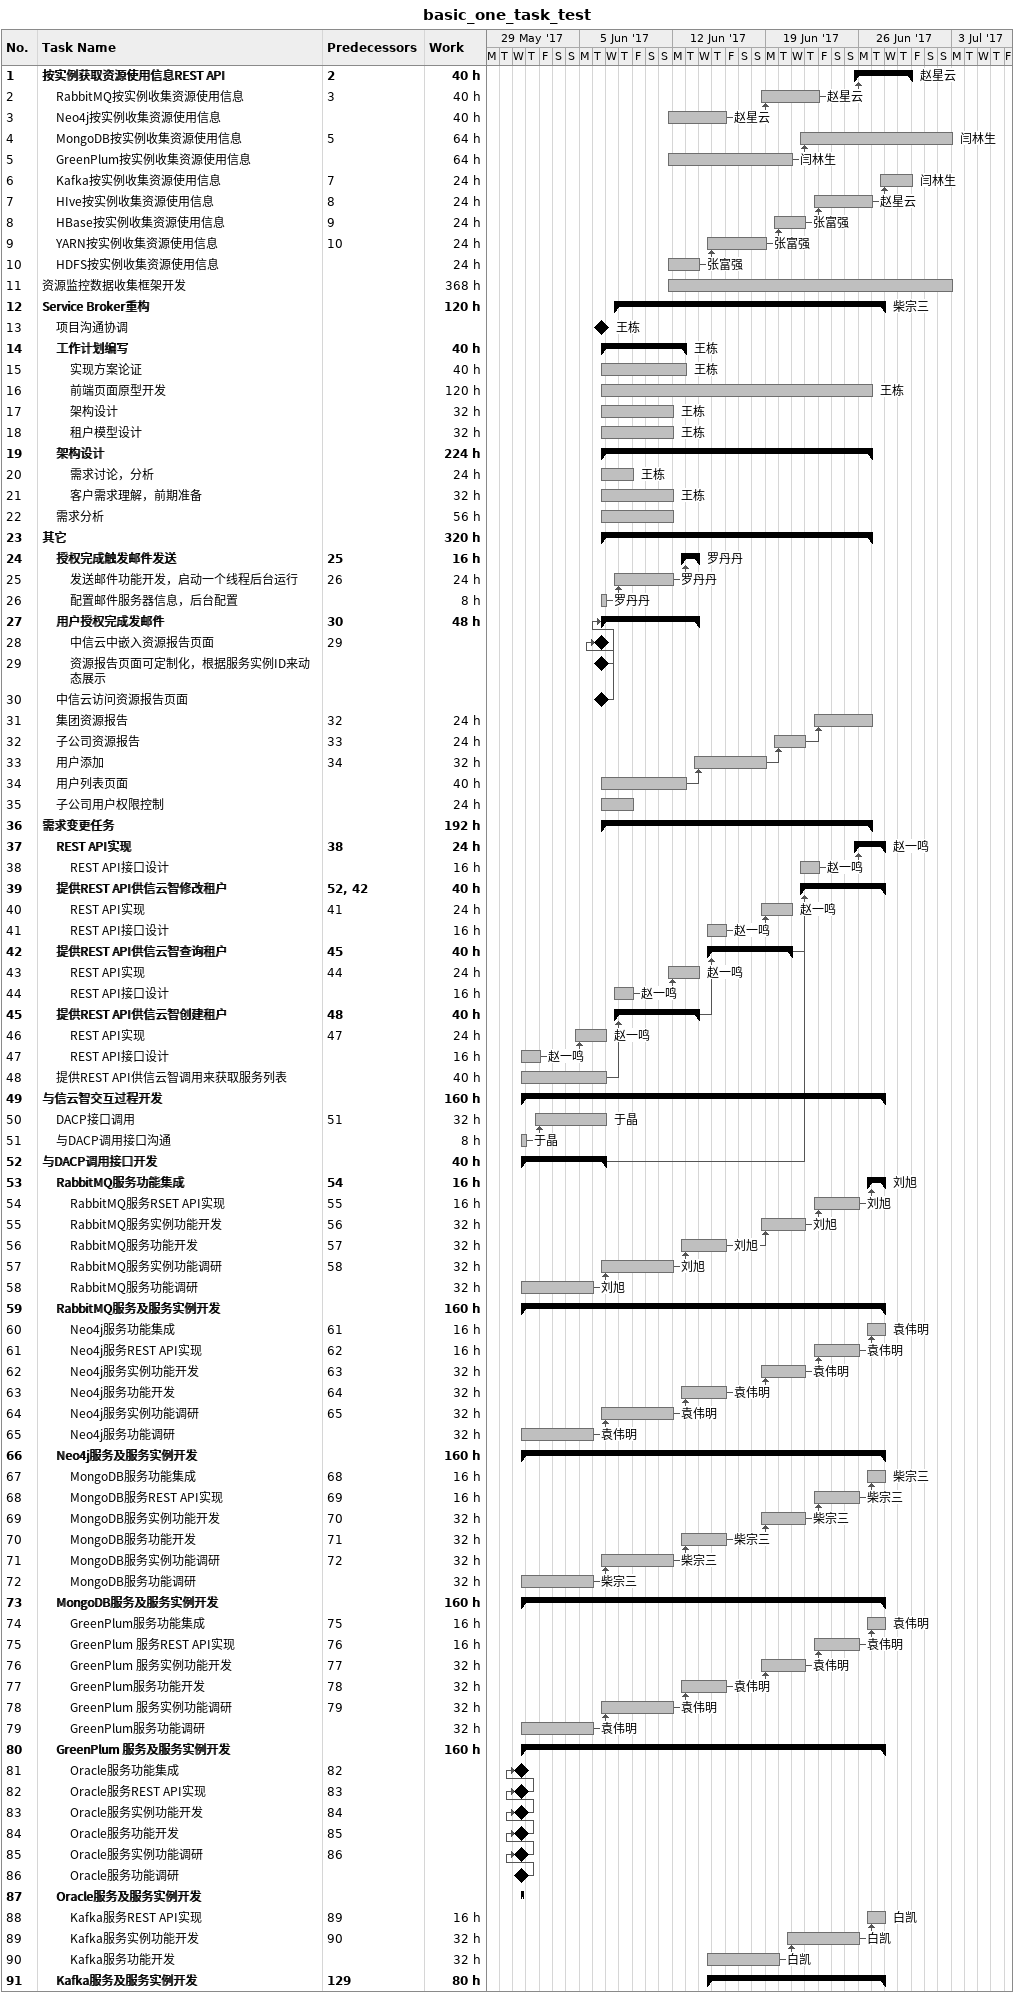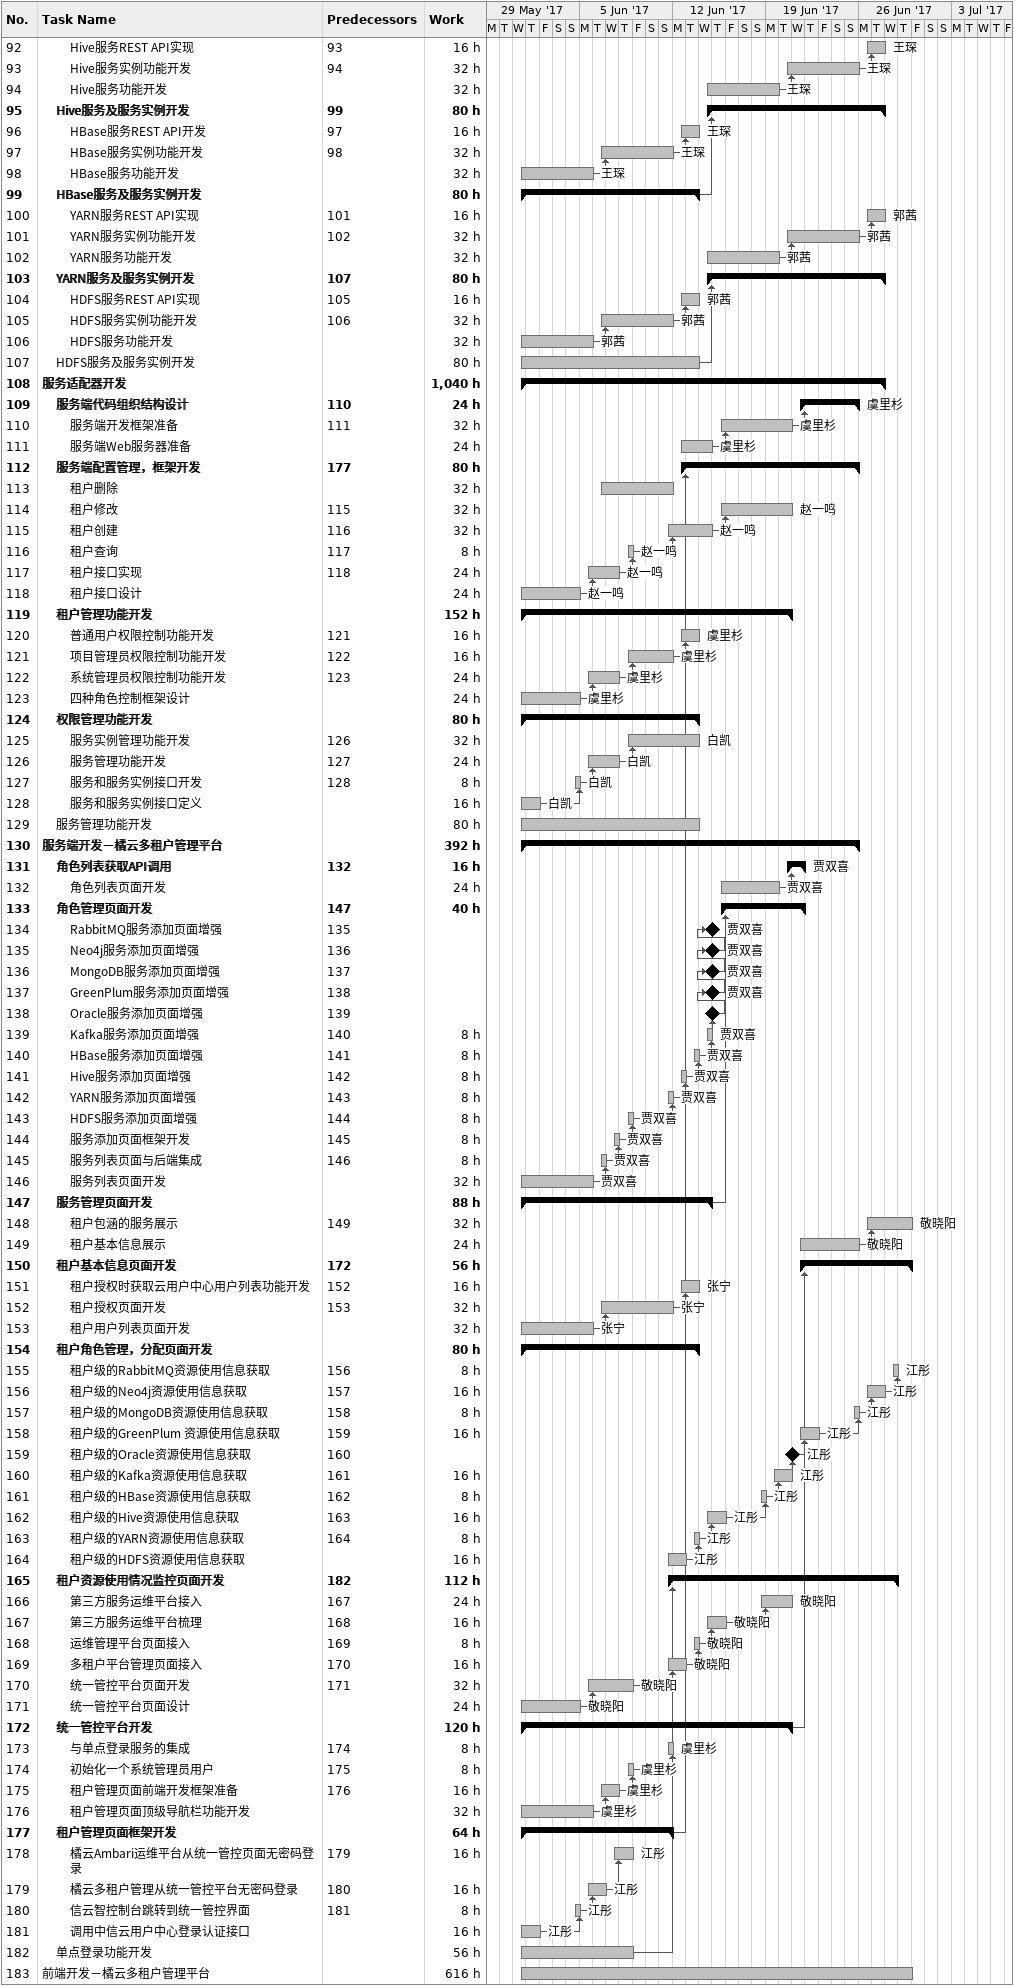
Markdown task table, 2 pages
basic_one_task_test

| ID | Level | Task | Start | Finish | Predecessors | Resources | Work (h) |
|---|---|---|---|---|---|---|---|
| 1 | 1 | **按实例获取资源使用信息REST API** | 2017-06-25 | 2017-06-30 | 2 | 赵星云 | 40 |
| 2 | 2 | RabbitMQ按实例收集资源使用信息 | 2017-06-18 | 2017-06-23 | 3 | 赵星云 | 40 |
| 3 | 2 | Neo4j按实例收集资源使用信息 | 2017-06-11 | 2017-06-16 |  | 赵星云 | 40 |
| 4 | 2 | MongoDB按实例收集资源使用信息 | 2017-06-21 | 2017-07-03 | 5 | 闫林生 | 64 |
| 5 | 2 | GreenPlum按实例收集资源使用信息 | 2017-06-11 | 2017-06-21 |  | 闫林生 | 64 |
| 6 | 2 | Kafka按实例收集资源使用信息 | 2017-06-27 | 2017-06-30 | 7 | 闫林生 | 24 |
| 7 | 2 | HIve按实例收集资源使用信息 | 2017-06-22 | 2017-06-27 | 8 | 赵星云 | 24 |
| 8 | 2 | HBase按实例收集资源使用信息 | 2017-06-19 | 2017-06-22 | 9 | 张富强 | 24 |
| 9 | 2 | YARN按实例收集资源使用信息 | 2017-06-14 | 2017-06-19 | 10 | 张富强 | 24 |
| 10 | 2 | HDFS按实例收集资源使用信息 | 2017-06-11 | 2017-06-14 |  | 张富强 | 24 |
| 11 | 1 | 资源监控数据收集框架开发 | 2017-06-11 | 2017-07-03 |  |  | 368 |
| 12 | 1 | **Service Broker重构** | 2017-06-07 | 2017-06-28 |  | 柴宗三 | 120 |
| 13 | 2 | 项目沟通协调 (milestone) | 2017-06-06 | 2017-06-06 |  | 王栋 |  |
| 14 | 2 | **工作计划编写** | 2017-06-06 | 2017-06-13 |  | 王栋 | 40 |
| 15 | 3 | 实现方案论证 | 2017-06-06 | 2017-06-13 |  | 王栋 | 40 |
| 16 | 3 | 前端页面原型开发 | 2017-06-06 | 2017-06-27 |  | 王栋 | 120 |
| 17 | 3 | 架构设计 | 2017-06-06 | 2017-06-12 |  | 王栋 | 32 |
| 18 | 3 | 租户模型设计 | 2017-06-06 | 2017-06-12 |  | 王栋 | 32 |
| 19 | 2 | **架构设计** | 2017-06-06 | 2017-06-27 |  |  | 224 |
| 20 | 3 | 需求讨论，分析 | 2017-06-06 | 2017-06-09 |  | 王栋 | 24 |
| 21 | 3 | 客户需求理解，前期准备 | 2017-06-06 | 2017-06-12 |  | 王栋 | 32 |
| 22 | 2 | 需求分析 | 2017-06-06 | 2017-06-12 |  |  | 56 |
| 23 | 1 | **其它** | 2017-06-06 | 2017-06-27 |  |  | 320 |
| 24 | 2 | **授权完成触发邮件发送** | 2017-06-12 | 2017-06-14 | 25 | 罗丹丹 | 16 |
| 25 | 3 | 发送邮件功能开发，启动一个线程后台运行 | 2017-06-07 | 2017-06-12 | 26 | 罗丹丹 | 24 |
| 26 | 3 | 配置邮件服务器信息，后台配置 | 2017-06-06 | 2017-06-07 |  | 罗丹丹 | 8 |
| 27 | 2 | **用户授权完成发邮件** | 2017-06-06 | 2017-06-14 | 30 |  | 48 |
| 28 | 3 | 中信云中嵌入资源报告页面 (milestone) | 2017-06-06 | 2017-06-06 | 29 |  |  |
| 29 | 3 | 资源报告页面可定制化，根据服务实例ID来动态展示 (milestone) | 2017-06-06 | 2017-06-06 |  |  |  |
| 30 | 2 | 中信云访问资源报告页面 (milestone) | 2017-06-06 | 2017-06-06 |  |  |  |
| 31 | 2 | 集团资源报告 | 2017-06-22 | 2017-06-27 | 32 |  | 24 |
| 32 | 2 | 子公司资源报告 | 2017-06-19 | 2017-06-22 | 33 |  | 24 |
| 33 | 2 | 用户添加 | 2017-06-13 | 2017-06-19 | 34 |  | 32 |
| 34 | 2 | 用户列表页面 | 2017-06-06 | 2017-06-13 |  |  | 40 |
| 35 | 2 | 子公司用户权限控制 | 2017-06-06 | 2017-06-09 |  |  | 24 |
| 36 | 1 | **需求变更任务** | 2017-06-06 | 2017-06-27 |  |  | 192 |
| 37 | 2 | **REST API实现** | 2017-06-25 | 2017-06-28 | 38 | 赵一鸣 | 24 |
| 38 | 3 | REST API接口设计 | 2017-06-21 | 2017-06-23 |  | 赵一鸣 | 16 |
| 39 | 2 | **提供REST API供信云智修改租户** | 2017-06-21 | 2017-06-28 | 52, 42 |  | 40 |
| 40 | 3 | REST API实现 | 2017-06-18 | 2017-06-21 | 41 | 赵一鸣 | 24 |
| 41 | 3 | REST API接口设计 | 2017-06-14 | 2017-06-16 |  | 赵一鸣 | 16 |
| 42 | 2 | **提供REST API供信云智查询租户** | 2017-06-14 | 2017-06-21 | 45 |  | 40 |
| 43 | 3 | REST API实现 | 2017-06-11 | 2017-06-14 | 44 | 赵一鸣 | 24 |
| 44 | 3 | REST API接口设计 | 2017-06-07 | 2017-06-09 |  | 赵一鸣 | 16 |
| 45 | 2 | **提供REST API供信云智创建租户** | 2017-06-07 | 2017-06-14 | 48 |  | 40 |
| 46 | 3 | REST API实现 | 2017-06-04 | 2017-06-07 | 47 | 赵一鸣 | 24 |
| 47 | 3 | REST API接口设计 | 2017-05-31 | 2017-06-02 |  | 赵一鸣 | 16 |
| 48 | 2 | 提供REST API供信云智调用来获取服务列表 | 2017-05-31 | 2017-06-07 |  |  | 40 |
| 49 | 1 | **与信云智交互过程开发** | 2017-05-31 | 2017-06-28 |  |  | 160 |
| 50 | 2 | DACP接口调用 | 2017-06-01 | 2017-06-07 | 51 | 于晶 | 32 |
| 51 | 2 | 与DACP调用接口沟通 | 2017-05-31 | 2017-06-01 |  | 于晶 | 8 |
| 52 | 1 | **与DACP调用接口开发** | 2017-05-31 | 2017-06-07 |  |  | 40 |
| 53 | 2 | **RabbitMQ服务功能集成** | 2017-06-26 | 2017-06-28 | 54 | 刘旭 | 16 |
| 54 | 3 | RabbitMQ服务RSET API实现 | 2017-06-22 | 2017-06-26 | 55 | 刘旭 | 16 |
| 55 | 3 | RabbitMQ服务实例功能开发 | 2017-06-18 | 2017-06-22 | 56 | 刘旭 | 32 |
| 56 | 3 | RabbitMQ服务功能开发 | 2017-06-12 | 2017-06-16 | 57 | 刘旭 | 32 |
| 57 | 3 | RabbitMQ服务实例功能调研 | 2017-06-06 | 2017-06-12 | 58 | 刘旭 | 32 |
| 58 | 3 | RabbitMQ服务功能调研 | 2017-05-31 | 2017-06-06 |  | 刘旭 | 32 |
| 59 | 2 | **RabbitMQ服务及服务实例开发** | 2017-05-31 | 2017-06-28 |  |  | 160 |
| 60 | 3 | Neo4j服务功能集成 | 2017-06-26 | 2017-06-28 | 61 | 袁伟明 | 16 |
| 61 | 3 | Neo4j服务REST API实现 | 2017-06-22 | 2017-06-26 | 62 | 袁伟明 | 16 |
| 62 | 3 | Neo4j服务实例功能开发 | 2017-06-18 | 2017-06-22 | 63 | 袁伟明 | 32 |
| 63 | 3 | Neo4j服务功能开发 | 2017-06-12 | 2017-06-16 | 64 | 袁伟明 | 32 |
| 64 | 3 | Neo4j服务实例功能调研 | 2017-06-06 | 2017-06-12 | 65 | 袁伟明 | 32 |
| 65 | 3 | Neo4j服务功能调研 | 2017-05-31 | 2017-06-06 |  | 袁伟明 | 32 |
| 66 | 2 | **Neo4j服务及服务实例开发** | 2017-05-31 | 2017-06-28 |  |  | 160 |
| 67 | 3 | MongoDB服务功能集成 | 2017-06-26 | 2017-06-28 | 68 | 柴宗三 | 16 |
| 68 | 3 | MongoDB服务REST API实现 | 2017-06-22 | 2017-06-26 | 69 | 柴宗三 | 16 |
| 69 | 3 | MongoDB服务实例功能开发 | 2017-06-18 | 2017-06-22 | 70 | 柴宗三 | 32 |
| 70 | 3 | MongoDB服务功能开发 | 2017-06-12 | 2017-06-16 | 71 | 柴宗三 | 32 |
| 71 | 3 | MongoDB服务实例功能调研 | 2017-06-06 | 2017-06-12 | 72 | 柴宗三 | 32 |
| 72 | 3 | MongoDB服务功能调研 | 2017-05-31 | 2017-06-06 |  | 柴宗三 | 32 |
| 73 | 2 | **MongoDB服务及服务实例开发** | 2017-05-31 | 2017-06-28 |  |  | 160 |
| 74 | 3 | GreenPlum服务功能集成 | 2017-06-26 | 2017-06-28 | 75 | 袁伟明 | 16 |
| 75 | 3 | GreenPlum 服务REST API实现 | 2017-06-22 | 2017-06-26 | 76 | 袁伟明 | 16 |
| 76 | 3 | GreenPlum 服务实例功能开发 | 2017-06-18 | 2017-06-22 | 77 | 袁伟明 | 32 |
| 77 | 3 | GreenPlum服务功能开发 | 2017-06-12 | 2017-06-16 | 78 | 袁伟明 | 32 |
| 78 | 3 | GreenPlum 服务实例功能调研 | 2017-06-06 | 2017-06-12 | 79 | 袁伟明 | 32 |
| 79 | 3 | GreenPlum服务功能调研 | 2017-05-31 | 2017-06-06 |  | 袁伟明 | 32 |
| 80 | 2 | **GreenPlum 服务及服务实例开发** | 2017-05-31 | 2017-06-28 |  |  | 160 |
| 81 | 3 | Oracle服务功能集成 (milestone) | 2017-05-31 | 2017-05-31 | 82 |  |  |
| 82 | 3 | Oracle服务REST API实现 (milestone) | 2017-05-31 | 2017-05-31 | 83 |  |  |
| 83 | 3 | Oracle服务实例功能开发 (milestone) | 2017-05-31 | 2017-05-31 | 84 |  |  |
| 84 | 3 | Oracle服务功能开发 (milestone) | 2017-05-31 | 2017-05-31 | 85 |  |  |
| 85 | 3 | Oracle服务实例功能调研 (milestone) | 2017-05-31 | 2017-05-31 | 86 |  |  |
| 86 | 3 | Oracle服务功能调研 (milestone) | 2017-05-31 | 2017-05-31 |  |  |  |
| 87 | 2 | **Oracle服务及服务实例开发** | 2017-05-31 | 2017-05-31 |  |  |  |
| 88 | 3 | Kafka服务REST API实现 | 2017-06-26 | 2017-06-28 | 89 | 白凯 | 16 |
| 89 | 3 | Kafka服务实例功能开发 | 2017-06-20 | 2017-06-26 | 90 | 白凯 | 32 |
| 90 | 3 | Kafka服务功能开发 | 2017-06-14 | 2017-06-20 |  | 白凯 | 32 |
| 91 | 2 | **Kafka服务及服务实例开发** | 2017-06-14 | 2017-06-28 | 129 |  | 80 |
| 92 | 3 | Hive服务REST API实现 | 2017-06-26 | 2017-06-28 | 93 | 王琛 | 16 |
| 93 | 3 | Hive服务实例功能开发 | 2017-06-20 | 2017-06-26 | 94 | 王琛 | 32 |
| 94 | 3 | Hive服务功能开发 | 2017-06-14 | 2017-06-20 |  | 王琛 | 32 |
| 95 | 2 | **Hive服务及服务实例开发** | 2017-06-14 | 2017-06-28 | 99 |  | 80 |
| 96 | 3 | HBase服务REST API开发 | 2017-06-12 | 2017-06-14 | 97 | 王琛 | 16 |
| 97 | 3 | HBase服务实例功能开发 | 2017-06-06 | 2017-06-12 | 98 | 王琛 | 32 |
| 98 | 3 | HBase服务功能开发 | 2017-05-31 | 2017-06-06 |  | 王琛 | 32 |
| 99 | 2 | **HBase服务及服务实例开发** | 2017-05-31 | 2017-06-14 |  |  | 80 |
| 100 | 3 | YARN服务REST API实现 | 2017-06-26 | 2017-06-28 | 101 | 郭茜 | 16 |
| 101 | 3 | YARN服务实例功能开发 | 2017-06-20 | 2017-06-26 | 102 | 郭茜 | 32 |
| 102 | 3 | YARN服务功能开发 | 2017-06-14 | 2017-06-20 |  | 郭茜 | 32 |
| 103 | 2 | **YARN服务及服务实例开发** | 2017-06-14 | 2017-06-28 | 107 |  | 80 |
| 104 | 3 | HDFS服务REST API实现 | 2017-06-12 | 2017-06-14 | 105 | 郭茜 | 16 |
| 105 | 3 | HDFS服务实例功能开发 | 2017-06-06 | 2017-06-12 | 106 | 郭茜 | 32 |
| 106 | 3 | HDFS服务功能开发 | 2017-05-31 | 2017-06-06 |  | 郭茜 | 32 |
| 107 | 2 | HDFS服务及服务实例开发 | 2017-05-31 | 2017-06-14 |  |  | 80 |
| 108 | 1 | **服务适配器开发** | 2017-05-31 | 2017-06-28 |  |  | 1040 |
| 109 | 2 | **服务端代码组织结构设计** | 2017-06-21 | 2017-06-26 | 110 | 虞里杉 | 24 |
| 110 | 3 | 服务端开发框架准备 | 2017-06-15 | 2017-06-21 | 111 | 虞里杉 | 32 |
| 111 | 3 | 服务端Web服务器准备 | 2017-06-12 | 2017-06-15 |  | 虞里杉 | 24 |
| 112 | 2 | **服务端配置管理，框架开发** | 2017-06-12 | 2017-06-26 | 177 |  | 80 |
| 113 | 3 | 租户删除 | 2017-06-06 | 2017-06-12 |  |  | 32 |
| 114 | 3 | 租户修改 | 2017-06-15 | 2017-06-21 | 115 | 赵一鸣 | 32 |
| 115 | 3 | 租户创建 | 2017-06-11 | 2017-06-15 | 116 | 赵一鸣 | 32 |
| 116 | 3 | 租户查询 | 2017-06-08 | 2017-06-09 | 117 | 赵一鸣 | 8 |
| 117 | 3 | 租户接口实现 | 2017-06-05 | 2017-06-08 | 118 | 赵一鸣 | 24 |
| 118 | 3 | 租户接口设计 | 2017-05-31 | 2017-06-05 |  | 赵一鸣 | 24 |
| 119 | 2 | **租户管理功能开发** | 2017-05-31 | 2017-06-21 |  |  | 152 |
| 120 | 3 | 普通用户权限控制功能开发 | 2017-06-12 | 2017-06-14 | 121 | 虞里杉 | 16 |
| 121 | 3 | 项目管理员权限控制功能开发 | 2017-06-08 | 2017-06-12 | 122 | 虞里杉 | 16 |
| 122 | 3 | 系统管理员权限控制功能开发 | 2017-06-05 | 2017-06-08 | 123 | 虞里杉 | 24 |
| 123 | 3 | 四种角色控制框架设计 | 2017-05-31 | 2017-06-05 |  | 虞里杉 | 24 |
| 124 | 2 | **权限管理功能开发** | 2017-05-31 | 2017-06-14 |  |  | 80 |
| 125 | 3 | 服务实例管理功能开发 | 2017-06-08 | 2017-06-14 | 126 | 白凯 | 32 |
| 126 | 3 | 服务管理功能开发 | 2017-06-05 | 2017-06-08 | 127 | 白凯 | 24 |
| 127 | 3 | 服务和服务实例接口开发 | 2017-06-04 | 2017-06-05 | 128 | 白凯 | 8 |
| 128 | 3 | 服务和服务实例接口定义 | 2017-05-31 | 2017-06-02 |  | 白凯 | 16 |
| 129 | 2 | 服务管理功能开发 | 2017-05-31 | 2017-06-14 |  |  | 80 |
| 130 | 1 | **服务端开发－橘云多租户管理平台** | 2017-05-31 | 2017-06-26 |  |  | 392 |
| 131 | 2 | **角色列表获取API调用** | 2017-06-20 | 2017-06-22 | 132 | 贾双喜 | 16 |
| 132 | 3 | 角色列表页面开发 | 2017-06-15 | 2017-06-20 |  | 贾双喜 | 24 |
| 133 | 2 | **角色管理页面开发** | 2017-06-15 | 2017-06-22 | 147 |  | 40 |
| 134 | 3 | RabbitMQ服务添加页面增强 (milestone) | 2017-06-15 | 2017-06-15 | 135 | 贾双喜 |  |
| 135 | 3 | Neo4j服务添加页面增强 (milestone) | 2017-06-15 | 2017-06-15 | 136 | 贾双喜 |  |
| 136 | 3 | MongoDB服务添加页面增强 (milestone) | 2017-06-15 | 2017-06-15 | 137 | 贾双喜 |  |
| 137 | 3 | GreenPlum服务添加页面增强 (milestone) | 2017-06-15 | 2017-06-15 | 138 | 贾双喜 |  |
| 138 | 3 | Oracle服务添加页面增强 (milestone) | 2017-06-15 | 2017-06-15 | 139 |  |  |
| 139 | 3 | Kafka服务添加页面增强 | 2017-06-14 | 2017-06-15 | 140 | 贾双喜 | 8 |
| 140 | 3 | HBase服务添加页面增强 | 2017-06-13 | 2017-06-14 | 141 | 贾双喜 | 8 |
| 141 | 3 | Hive服务添加页面增强 | 2017-06-12 | 2017-06-13 | 142 | 贾双喜 | 8 |
| 142 | 3 | YARN服务添加页面增强 | 2017-06-11 | 2017-06-12 | 143 | 贾双喜 | 8 |
| 143 | 3 | HDFS服务添加页面增强 | 2017-06-08 | 2017-06-09 | 144 | 贾双喜 | 8 |
| 144 | 3 | 服务添加页面框架开发 | 2017-06-07 | 2017-06-08 | 145 | 贾双喜 | 8 |
| 145 | 3 | 服务列表页面与后端集成 | 2017-06-06 | 2017-06-07 | 146 | 贾双喜 | 8 |
| 146 | 3 | 服务列表页面开发 | 2017-05-31 | 2017-06-06 |  | 贾双喜 | 32 |
| 147 | 2 | **服务管理页面开发** | 2017-05-31 | 2017-06-15 |  |  | 88 |
| 148 | 3 | 租户包涵的服务展示 | 2017-06-26 | 2017-06-30 | 149 | 敬晓阳 | 32 |
| 149 | 3 | 租户基本信息展示 | 2017-06-21 | 2017-06-26 |  | 敬晓阳 | 24 |
| 150 | 2 | **租户基本信息页面开发** | 2017-06-21 | 2017-06-30 | 172 |  | 56 |
| 151 | 3 | 租户授权时获取云用户中心用户列表功能开发 | 2017-06-12 | 2017-06-14 | 152 | 张宁 | 16 |
| 152 | 3 | 租户授权页面开发 | 2017-06-06 | 2017-06-12 | 153 | 张宁 | 32 |
| 153 | 3 | 租户用户列表页面开发 | 2017-05-31 | 2017-06-06 |  | 张宁 | 32 |
| 154 | 2 | **租户角色管理，分配页面开发** | 2017-05-31 | 2017-06-14 |  |  | 80 |
| 155 | 3 | 租户级的RabbitMQ资源使用信息获取 | 2017-06-28 | 2017-06-29 | 156 | 江彤 | 8 |
| 156 | 3 | 租户级的Neo4j资源使用信息获取 | 2017-06-26 | 2017-06-28 | 157 | 江彤 | 16 |
| 157 | 3 | 租户级的MongoDB资源使用信息获取 | 2017-06-25 | 2017-06-26 | 158 | 江彤 | 8 |
| 158 | 3 | 租户级的GreenPlum 资源使用信息获取 | 2017-06-21 | 2017-06-23 | 159 | 江彤 | 16 |
| 159 | 3 | 租户级的Oracle资源使用信息获取 (milestone) | 2017-06-21 | 2017-06-21 | 160 | 江彤 |  |
| 160 | 3 | 租户级的Kafka资源使用信息获取 | 2017-06-19 | 2017-06-21 | 161 | 江彤 | 16 |
| 161 | 3 | 租户级的HBase资源使用信息获取 | 2017-06-18 | 2017-06-19 | 162 | 江彤 | 8 |
| 162 | 3 | 租户级的Hive资源使用信息获取 | 2017-06-14 | 2017-06-16 | 163 | 江彤 | 16 |
| 163 | 3 | 租户级的YARN资源使用信息获取 | 2017-06-13 | 2017-06-14 | 164 | 江彤 | 8 |
| 164 | 3 | 租户级的HDFS资源使用信息获取 | 2017-06-11 | 2017-06-13 |  | 江彤 | 16 |
| 165 | 2 | **租户资源使用情况监控页面开发** | 2017-06-11 | 2017-06-29 | 182 |  | 112 |
| 166 | 3 | 第三方服务运维平台接入 | 2017-06-18 | 2017-06-21 | 167 | 敬晓阳 | 24 |
| 167 | 3 | 第三方服务运维平台梳理 | 2017-06-14 | 2017-06-16 | 168 | 敬晓阳 | 16 |
| 168 | 3 | 运维管理平台页面接入 | 2017-06-13 | 2017-06-14 | 169 | 敬晓阳 | 8 |
| 169 | 3 | 多租户平台管理页面接入 | 2017-06-11 | 2017-06-13 | 170 | 敬晓阳 | 16 |
| 170 | 3 | 统一管控平台页面开发 | 2017-06-05 | 2017-06-09 | 171 | 敬晓阳 | 32 |
| 171 | 3 | 统一管控平台页面设计 | 2017-05-31 | 2017-06-05 |  | 敬晓阳 | 24 |
| 172 | 2 | **统一管控平台开发** | 2017-05-31 | 2017-06-21 |  |  | 120 |
| 173 | 3 | 与单点登录服务的集成 | 2017-06-11 | 2017-06-12 | 174 | 虞里杉 | 8 |
| 174 | 3 | 初始化一个系统管理员用户 | 2017-06-08 | 2017-06-09 | 175 | 虞里杉 | 8 |
| 175 | 3 | 租户管理页面前端开发框架准备 | 2017-06-06 | 2017-06-08 | 176 | 虞里杉 | 16 |
| 176 | 3 | 租户管理页面顶级导航栏功能开发 | 2017-05-31 | 2017-06-06 |  | 虞里杉 | 32 |
| 177 | 2 | **租户管理页面框架开发** | 2017-05-31 | 2017-06-12 |  |  | 64 |
| 178 | 3 | 橘云Ambari运维平台从统一管控页面无密码登录 | 2017-06-07 | 2017-06-09 | 179 | 江彤 | 16 |
| 179 | 3 | 橘云多租户管理从统一管控平台无密码登录 | 2017-06-05 | 2017-06-07 | 180 | 江彤 | 16 |
| 180 | 3 | 信云智控制台跳转到统一管控界面 | 2017-06-04 | 2017-06-05 | 181 | 江彤 | 8 |
| 181 | 3 | 调用中信云用户中心登录认证接口 | 2017-05-31 | 2017-06-02 |  | 江彤 | 16 |
| 182 | 2 | 单点登录功能开发 | 2017-05-31 | 2017-06-09 |  |  | 56 |
| 183 | 1 | 前端开发－橘云多租户管理平台 | 2017-05-31 | 2017-06-30 |  |  | 616 |
